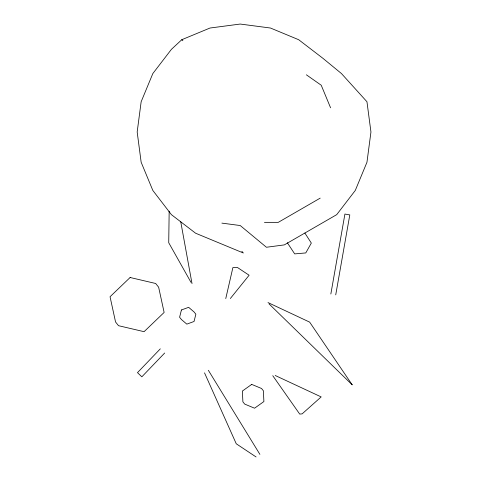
<?xml version="1.0" encoding="UTF-8"?>
<svg xmlns="http://www.w3.org/2000/svg" width="481" height="481" viewBox="0 0 481 481"><rect width="100%" height="100%" fill="white"/><g stroke="black" fill="none" stroke-linecap="round" stroke-linejoin="round"><path stroke-width="0.72" d="M169.168 211.183L168.729 242.737L190.969 282.287M330.844 294.011L344.919 214.051L349.801 214.911L335.726 294.871M225.757 298.587L232.894 267.574L237.476 267.508L249.11 275.234L230.345 298.515M160.311 348.845L137.488 372.643L141.841 376.821L164.67 353.024M221.891 223.118L240.229 225.535L266.432 247.258L284.313 244.901L336.712 214.652L355.285 190.446L366.961 162.253L370.947 131.998L366.961 101.75L341.456 73.557L322.883 58.285L298.671 39.713L270.484 28.03L240.229 24.05L209.981 28.03L181.788 39.713L171.41 49.351L152.832 73.557L141.155 101.75L137.175 131.998L141.155 162.253L152.832 190.446L171.41 214.652L195.617 233.225L243.35 253L241.859 251.329M320.196 198.136L278.271 222.348L264.436 222.348M275.186 375.487L321.176 396.915L302.128 413.87L299.705 414.081L272.763 375.697M267.989 302.573L309.662 322.132L352.176 384.8L269.029 303.878M256.072 456.95L236.255 443.777L204.521 372.859M306.367 74.802L321.23 85.233L330.573 107.792M181.788 39.713L182.852 40.735M304.87 233.044L311.321 243.073L305.778 252.934L294.685 253.896L287.325 242.731M351.13 383.495L352.176 384.8M208.345 370.28L259.896 454.371M180.754 221.831L192.015 283.598M181.427 309.968L179.605 317.238L181.421 319.51L186.82 324.134L194.035 321.488L195.857 314.219L194.047 311.947L188.648 307.323L181.427 309.968M130.117 277.501L110.053 296.741L115.548 321.969L118.512 325.691L144.072 331.68L164.129 312.44L158.64 287.205L155.676 283.489L130.117 277.501M251.707 384.391L242.37 391.053L242.893 401.821L244.703 404.094L254.563 408.207L263.895 401.545L263.372 390.77L261.562 388.498L251.707 384.391"/></g></svg>
